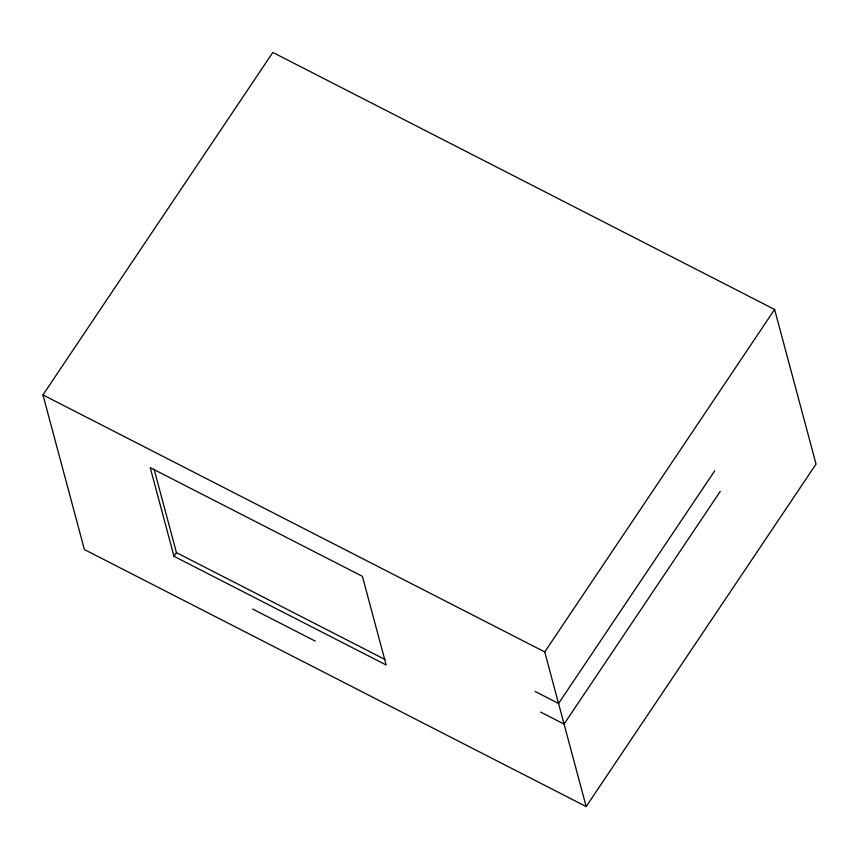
<?xml version="1.0" encoding="UTF-8"?>
<svg xmlns="http://www.w3.org/2000/svg" width="859" height="859" viewBox="0 0 859 859"><rect width="100%" height="100%" fill="white"/><g stroke="black" fill="none" stroke-linecap="round" stroke-linejoin="round"><path stroke-width="1.29" d="M42.95 394.904L272.829 52.442L774.614 309.465L816.05 464.096L586.171 806.558L84.386 549.535L42.95 394.904L544.746 651.927L586.171 806.558M173.99 556.299L150.239 467.65L362.391 576.314L386.153 664.973L173.99 556.299L176.449 552.638L154.072 469.132M544.746 651.927L774.614 309.465M714.752 470.775L558.554 703.467L535.071 691.441M720.271 491.391L564.073 724.083L540.59 712.057M176.449 552.638L385.025 659.476M252.621 609.031L315.253 641.104"/></g></svg>
